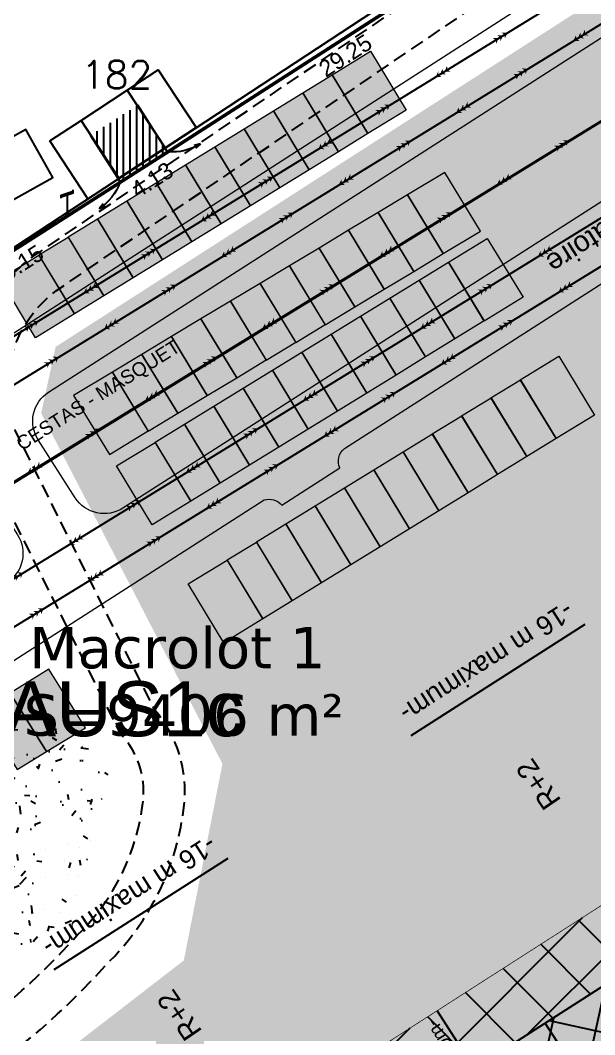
# Model space of a CAD drawing. Header units: metres. Extents: x 394605 to 1395358, y 4171135 to 6406139.
# Drawn here: x 1394463 to 1394504.7, y 4172622.8 to 4172696.5 of the extents above; entities that cross this region are included whole.
import ezdxf
from ezdxf.enums import TextEntityAlignment as Align

# ---------------------------------------------------------------- set-up
doc = ezdxf.new("R2010")
doc.units = ezdxf.units.M
doc.header["$LTSCALE"] = 2
doc.linetypes.add('AXES2', pattern=[1.125, 0.75, -0.125, 0.125, -0.125])
doc.linetypes.add('CACHEX2', pattern=[0.75, 0.5, -0.25])
for name, color, linetype in [('Nouveau_Terrain - Modifié', 7, 'Continuous'), ('P-Assiette', 14, 'Continuous'), ('P-Lot', 250, 'Continuous'), ('P-Recul', 5, 'Continuous'), ('P-surfaces', 19, 'Continuous'), ('T-BATIMENT', 7, 'Continuous'), ('T-BATIMENT-HACHURE', 7, 'Continuous'), ('T-CLOTURES', 7, 'Continuous'), ('T-COTATIONS', 1, 'Continuous'), ('T-EDF', 20, 'Continuous'), ('T-LEGENDE', 7, 'Continuous'), ('T-LIMITES', 1, 'Continuous'), ('T-PLU', 5, 'Continuous'), ('T-SECTION AH', 3, 'Continuous'), ('T-VEGETATION', 108, 'Continuous')]:
    doc.layers.add(name, color=color, linetype=linetype)
doc.layers.add('P-Purge', color=1, linetype='Continuous', transparency=0.5)
doc.styles.add('Arial', font='arial.ttf')
doc.styles.add('Arial 1.0', font='arial.ttf', dxfattribs={"width": 0.99, "height": 0.2})
doc.styles.get("Standard").update_dxf_attribs({"font": 'txt.shx'})
doc.styles.add('Verdana 1.0', font='verdana.ttf', dxfattribs={"width": 0.99, "height": 0.2})
pattern_1 = [(50, (0, 0), (4.554616725, -0.3984771385), [0.47625, -5.23875]), (355, (0, 0), (-0.8810706494, 4.776416072), [0.381, -4.191]), (100.451, (0.3796, -0.033), (3.6735625416, 4.3779171955), [0.40475, -4.45225]), (46.1842, (0, 1.27), (6.776976022, -1.051058198), [0.714375, -7.858125]), (96.6356, (0.565, 1.1824), (5.935105862, 6.185638897), [0.607125, -6.678375]), (351.184, (0, 1.27), (5.935115145, 6.185627947), [0.5715, -6.2865]), (21, (0.635, 0.9525), (3.790371996, -2.556637963), [0.47625, -5.23875]), (326, (0.635, 0.9525), (1.5450507087, 4.604699153), [0.381, -4.191]), (71.4514, (0.951, 0.7394), (5.3354122693, 2.048071443), [0.40475, -4.45225]), (37.5, (0, 0), (0.07721508126, 2.1138759718), [0, -4.1402, 0, -4.2545, 0, -4.206875]), (7.5, (0, 0), (1.6704915628, 2.5045143705), [0, -2.4257, 0, -4.04495, 0, -1.603375]), (327.5, (-1.416, 0), (3.3897648792, -0.1432185998), [0, -1.5875, 0, -4.953, 0, -6.57225]), (317.5, (-2.051, 0), (3.7032295347, 0.6356622758), [0, -2.06375, 0, -3.2893, 0, -4.66725])]

# ---------------------------------------------------------------- blocks, each defined once
blk = doc.blocks.new('e004')
at = {"color": 0}
blk.add_line((0, 1.510991), (0, 0.1), dxfattribs=at)
for points in [[(-0.438601, 1.254946), (-0.438601, 1.36518), (0.438601, 1.656803), (0.438601, 1.767036)], [(-0.438601, 1.144712), (-0.438601, 1.254946), (0.438601, 1.546569), (0.438601, 1.656803)]]:
    blk.add_lwpolyline(points, dxfattribs=at)
blk.add_circle((0, 0), 0.1, dxfattribs=at)
blk = doc.blocks.new('GeoRond')
at = {"const_width": 0.499}
blk.add_lwpolyline([(-0.2505, 0, 1), (0.2505, 0, 1)], format="xyb", close=True, dxfattribs=at)
blk = doc.blocks.new('GeoEdfTT')
for points in [[(-1.125, 0), (-0.375, 0.5), (-0.375, -0.5), (-0.625, 0)], [(-0.375, 0), (0.375, 0.5), (0.375, -0.5), (0.125, 0)], [(0.375, 0), (1.125, 0.5), (1.125, -0.5), (0.875, 0)]]:
    blk.add_solid(points)
blk = doc.blocks.new('Flèche gauche')
at = {"color": 0}
for q in [(0.611, 0.288), (0.617, 0.215)]:
    blk.add_line((0.767, 0.264), q, dxfattribs=at)
blk.add_arc((0.77, -0.993), 1.257, 90.1669, 127.7937, dxfattribs=at)
blk = doc.blocks.new('Flèche droite')
at = {"color": 0}
for q in [(-0.611, 0.288), (-0.617, 0.215)]:
    blk.add_line((-0.767, 0.264), q, dxfattribs=at)
blk.add_arc((-0.77, -0.993), 1.257, 52.2063, 89.8331, dxfattribs=at)
blk = doc.blocks.new('Maillage_231', base_point=(-97.263, 42.212))
at = {"layer": 'Nouveau_Terrain - Modifié', "linetype": 'Continuous', "lineweight": 0, "true_color": 0x9f9f9f}
blk.add_hatch(color=253, dxfattribs=at).paths.add_polyline_path([(-97.263, 42.212), (-100.104, 40.486), (-97.499, 36.203), (-94.668, 37.942)])
at = {"layer": 'Nouveau_Terrain - Modifié', "color": 7, "linetype": 'Continuous', "lineweight": 5, "flags": 128}
blk.add_lwpolyline([(-97.263, 42.212), (-94.668, 37.942), (-97.499, 36.203), (-100.104, 40.486)], close=True, dxfattribs=at)
blk = doc.blocks.new('Maillage_232', base_point=(-95.133, 43.521))
at = {"layer": 'Nouveau_Terrain - Modifié', "linetype": 'Continuous', "lineweight": 0, "true_color": 0x9f9f9f}
blk.add_hatch(color=253, dxfattribs=at).paths.add_polyline_path([(-95.133, 43.521), (-97.271, 42.222), (-94.668, 37.942), (-92.538, 39.251)])
at = {"layer": 'Nouveau_Terrain - Modifié', "color": 7, "linetype": 'Continuous', "lineweight": 5, "flags": 128}
blk.add_lwpolyline([(-95.133, 43.521), (-92.538, 39.251), (-94.668, 37.942), (-97.271, 42.222)], close=True, dxfattribs=at)
blk = doc.blocks.new('Maillage_233', base_point=(-93.003, 44.83))
at = {"layer": 'Nouveau_Terrain - Modifié', "linetype": 'Continuous', "lineweight": 0, "true_color": 0x9f9f9f}
blk.add_hatch(color=253, dxfattribs=at).paths.add_polyline_path([(-93.003, 44.83), (-95.141, 43.531), (-92.538, 39.251), (-90.408, 40.56)])
at = {"layer": 'Nouveau_Terrain - Modifié', "color": 7, "linetype": 'Continuous', "lineweight": 5, "flags": 128}
blk.add_lwpolyline([(-93.003, 44.83), (-90.408, 40.56), (-92.538, 39.251), (-95.141, 43.531)], close=True, dxfattribs=at)
blk = doc.blocks.new('Maillage_234', base_point=(-90.873, 46.139))
at = {"layer": 'Nouveau_Terrain - Modifié', "linetype": 'Continuous', "lineweight": 0, "true_color": 0x9f9f9f}
blk.add_hatch(color=253, dxfattribs=at).paths.add_polyline_path([(-90.873, 46.139), (-93.011, 44.84), (-90.408, 40.56), (-88.278, 41.869)])
at = {"layer": 'Nouveau_Terrain - Modifié', "color": 7, "linetype": 'Continuous', "lineweight": 5, "flags": 128}
blk.add_lwpolyline([(-90.873, 46.139), (-88.278, 41.869), (-90.408, 40.56), (-93.011, 44.84)], close=True, dxfattribs=at)
blk = doc.blocks.new('Maillage_235', base_point=(-88.743, 47.448))
at = {"layer": 'Nouveau_Terrain - Modifié', "linetype": 'Continuous', "lineweight": 0, "true_color": 0x9f9f9f}
blk.add_hatch(color=253, dxfattribs=at).paths.add_polyline_path([(-88.743, 47.448), (-90.881, 46.149), (-88.278, 41.869), (-86.148, 43.178)])
at = {"layer": 'Nouveau_Terrain - Modifié', "color": 7, "linetype": 'Continuous', "lineweight": 5, "flags": 128}
blk.add_lwpolyline([(-88.743, 47.448), (-86.148, 43.178), (-88.278, 41.869), (-90.881, 46.149)], close=True, dxfattribs=at)
blk = doc.blocks.new('Maillage_236', base_point=(-86.613, 48.757))
at = {"layer": 'Nouveau_Terrain - Modifié', "linetype": 'Continuous', "lineweight": 0, "true_color": 0x9f9f9f}
blk.add_hatch(color=253, dxfattribs=at).paths.add_polyline_path([(-86.613, 48.757), (-88.751, 47.457), (-86.148, 43.178), (-84.018, 44.487)])
at = {"layer": 'Nouveau_Terrain - Modifié', "color": 7, "linetype": 'Continuous', "lineweight": 5, "flags": 128}
blk.add_lwpolyline([(-86.613, 48.757), (-84.018, 44.487), (-86.148, 43.178), (-88.751, 47.457)], close=True, dxfattribs=at)
blk = doc.blocks.new('Maillage_237', base_point=(-84.483, 50.065))
at = {"layer": 'Nouveau_Terrain - Modifié', "linetype": 'Continuous', "lineweight": 0, "true_color": 0x9f9f9f}
blk.add_hatch(color=253, dxfattribs=at).paths.add_polyline_path([(-84.483, 50.065), (-86.621, 48.766), (-84.018, 44.487), (-81.888, 45.796)])
at = {"layer": 'Nouveau_Terrain - Modifié', "color": 7, "linetype": 'Continuous', "lineweight": 5, "flags": 128}
blk.add_lwpolyline([(-84.483, 50.065), (-81.888, 45.796), (-84.018, 44.487), (-86.621, 48.766)], close=True, dxfattribs=at)
blk = doc.blocks.new('Maillage_238', base_point=(-82.353, 51.374))
at = {"layer": 'Nouveau_Terrain - Modifié', "linetype": 'Continuous', "lineweight": 0, "true_color": 0x9f9f9f}
blk.add_hatch(color=253, dxfattribs=at).paths.add_polyline_path([(-82.353, 51.374), (-84.491, 50.075), (-81.888, 45.796), (-79.759, 47.105)])
at = {"layer": 'Nouveau_Terrain - Modifié', "color": 7, "linetype": 'Continuous', "lineweight": 5, "flags": 128}
blk.add_lwpolyline([(-82.353, 51.374), (-79.759, 47.105), (-81.888, 45.796), (-84.491, 50.075)], close=True, dxfattribs=at)
blk = doc.blocks.new('Maillage_239', base_point=(-80.223, 52.683))
at = {"layer": 'Nouveau_Terrain - Modifié', "linetype": 'Continuous', "lineweight": 0, "true_color": 0x9f9f9f}
blk.add_hatch(color=253, dxfattribs=at).paths.add_polyline_path([(-80.223, 52.683), (-82.361, 51.384), (-79.759, 47.105), (-77.629, 48.414)])
at = {"layer": 'Nouveau_Terrain - Modifié', "color": 7, "linetype": 'Continuous', "lineweight": 5, "flags": 128}
blk.add_lwpolyline([(-80.223, 52.683), (-77.629, 48.414), (-79.759, 47.105), (-82.361, 51.384)], close=True, dxfattribs=at)
blk = doc.blocks.new('Maillage_240', base_point=(-78.093, 53.992))
at = {"layer": 'Nouveau_Terrain - Modifié', "linetype": 'Continuous', "lineweight": 0, "true_color": 0x9f9f9f}
blk.add_hatch(color=253, dxfattribs=at).paths.add_polyline_path([(-78.093, 53.992), (-80.231, 52.693), (-77.629, 48.414), (-75.499, 49.722)])
at = {"layer": 'Nouveau_Terrain - Modifié', "color": 7, "linetype": 'Continuous', "lineweight": 5, "flags": 128}
blk.add_lwpolyline([(-78.093, 53.992), (-75.499, 49.722), (-77.629, 48.414), (-80.231, 52.693)], close=True, dxfattribs=at)
blk = doc.blocks.new('Maillage_241', base_point=(-75.963, 55.301))
at = {"layer": 'Nouveau_Terrain - Modifié', "linetype": 'Continuous', "lineweight": 0, "true_color": 0x9f9f9f}
blk.add_hatch(color=253, dxfattribs=at).paths.add_polyline_path([(-75.963, 55.301), (-78.101, 54.002), (-75.499, 49.722), (-73.369, 51.031)])
at = {"layer": 'Nouveau_Terrain - Modifié', "color": 7, "linetype": 'Continuous', "lineweight": 5, "flags": 128}
blk.add_lwpolyline([(-75.963, 55.301), (-73.369, 51.031), (-75.499, 49.722), (-78.101, 54.002)], close=True, dxfattribs=at)
blk = doc.blocks.new('Maillage_242', base_point=(-73.171, 57.013))
at = {"layer": 'Nouveau_Terrain - Modifié', "linetype": 'Continuous', "lineweight": 0, "true_color": 0x9f9f9f}
blk.add_hatch(color=253, dxfattribs=at).paths.add_polyline_path([(-73.171, 57.013), (-75.971, 55.311), (-73.369, 51.031), (-70.578, 52.746)])
at = {"layer": 'Nouveau_Terrain - Modifié', "color": 7, "linetype": 'Continuous', "lineweight": 5, "flags": 128}
blk.add_lwpolyline([(-73.171, 57.013), (-70.578, 52.746), (-73.369, 51.031), (-75.971, 55.311)], close=True, dxfattribs=at)
blk = doc.blocks.new('Maillage_243', base_point=(-113.009, 32.535))
at = {"layer": 'Nouveau_Terrain - Modifié', "linetype": 'Continuous', "lineweight": 0, "true_color": 0x9f9f9f}
blk.add_hatch(color=253, dxfattribs=at).paths.add_polyline_path([(-113.009, 32.535), (-110.372, 28.292), (-107.561, 30.019), (-110.205, 34.278)])
at = {"layer": 'Nouveau_Terrain - Modifié', "color": 253, "linetype": 'Continuous', "lineweight": 5, "true_color": 0x9f9f9f, "flags": 128}
blk.add_lwpolyline([(-113.009, 32.535), (-110.372, 28.292), (-107.561, 30.019), (-110.205, 34.278)], close=True, dxfattribs=at)
blk = doc.blocks.new('Maillage_244', base_point=(-115.139, 31.227))
at = {"layer": 'Nouveau_Terrain - Modifié', "linetype": 'Continuous', "lineweight": 0, "true_color": 0x9f9f9f}
blk.add_hatch(color=253, dxfattribs=at).paths.add_polyline_path([(-115.139, 31.227), (-112.502, 26.983), (-110.372, 28.292), (-113.015, 32.547)])
at = {"layer": 'Nouveau_Terrain - Modifié', "color": 253, "linetype": 'Continuous', "lineweight": 5, "true_color": 0x9f9f9f, "flags": 128}
blk.add_lwpolyline([(-115.139, 31.227), (-112.502, 26.983), (-110.372, 28.292), (-113.015, 32.547)], close=True, dxfattribs=at)
blk = doc.blocks.new('Maillage_255', base_point=(-78.369, 65.566))
at = {"layer": 'Nouveau_Terrain - Modifié', "linetype": 'Continuous', "lineweight": 0, "true_color": 0x9f9f9f}
blk.add_hatch(color=253, dxfattribs=at).paths.add_polyline_path([(-78.369, 65.566), (-81.19, 63.851), (-78.588, 59.572), (-75.776, 61.299)])
at = {"layer": 'Nouveau_Terrain - Modifié', "color": 7, "linetype": 'Continuous', "lineweight": 5, "flags": 128}
blk.add_lwpolyline([(-78.369, 65.566), (-75.776, 61.299), (-78.588, 59.572), (-81.19, 63.851)], close=True, dxfattribs=at)
blk = doc.blocks.new('Maillage_256', base_point=(-81.189, 63.851))
at = {"layer": 'Nouveau_Terrain - Modifié', "linetype": 'Continuous', "lineweight": 0, "true_color": 0x9f9f9f}
blk.add_hatch(color=253, dxfattribs=at).paths.add_polyline_path([(-81.189, 63.851), (-83.326, 62.552), (-80.724, 58.273), (-78.594, 59.582)])
at = {"layer": 'Nouveau_Terrain - Modifié', "color": 7, "linetype": 'Continuous', "lineweight": 5, "flags": 128}
blk.add_lwpolyline([(-81.189, 63.851), (-78.594, 59.582), (-80.724, 58.273), (-83.326, 62.552)], close=True, dxfattribs=at)
blk = doc.blocks.new('Maillage_257', base_point=(-83.319, 62.542))
at = {"layer": 'Nouveau_Terrain - Modifié', "linetype": 'Continuous', "lineweight": 0, "true_color": 0x9f9f9f}
blk.add_hatch(color=253, dxfattribs=at).paths.add_polyline_path([(-83.319, 62.542), (-85.456, 61.243), (-82.854, 56.964), (-80.724, 58.273)])
at = {"layer": 'Nouveau_Terrain - Modifié', "color": 7, "linetype": 'Continuous', "lineweight": 5, "flags": 128}
blk.add_lwpolyline([(-83.319, 62.542), (-80.724, 58.273), (-82.854, 56.964), (-85.456, 61.243)], close=True, dxfattribs=at)
blk = doc.blocks.new('Maillage_258', base_point=(-85.449, 61.234))
at = {"layer": 'Nouveau_Terrain - Modifié', "linetype": 'Continuous', "lineweight": 0, "true_color": 0x9f9f9f}
blk.add_hatch(color=253, dxfattribs=at).paths.add_polyline_path([(-85.449, 61.234), (-87.586, 59.934), (-84.984, 55.655), (-82.854, 56.964)])
at = {"layer": 'Nouveau_Terrain - Modifié', "color": 7, "linetype": 'Continuous', "lineweight": 5, "flags": 128}
blk.add_lwpolyline([(-85.449, 61.234), (-82.854, 56.964), (-84.984, 55.655), (-87.586, 59.934)], close=True, dxfattribs=at)
blk = doc.blocks.new('Maillage_259', base_point=(-87.579, 59.925))
at = {"layer": 'Nouveau_Terrain - Modifié', "linetype": 'Continuous', "lineweight": 0, "true_color": 0x9f9f9f}
blk.add_hatch(color=253, dxfattribs=at).paths.add_polyline_path([(-87.579, 59.925), (-89.716, 58.626), (-87.114, 54.346), (-84.984, 55.655)])
at = {"layer": 'Nouveau_Terrain - Modifié', "color": 7, "linetype": 'Continuous', "lineweight": 5, "flags": 128}
blk.add_lwpolyline([(-87.579, 59.925), (-84.984, 55.655), (-87.114, 54.346), (-89.716, 58.626)], close=True, dxfattribs=at)
blk = doc.blocks.new('Maillage_260', base_point=(-89.709, 58.616))
at = {"layer": 'Nouveau_Terrain - Modifié', "linetype": 'Continuous', "lineweight": 0, "true_color": 0x9f9f9f}
blk.add_hatch(color=253, dxfattribs=at).paths.add_polyline_path([(-89.709, 58.616), (-91.846, 57.317), (-89.244, 53.037), (-87.114, 54.346)])
at = {"layer": 'Nouveau_Terrain - Modifié', "color": 7, "linetype": 'Continuous', "lineweight": 5, "flags": 128}
blk.add_lwpolyline([(-89.709, 58.616), (-87.114, 54.346), (-89.244, 53.037), (-91.846, 57.317)], close=True, dxfattribs=at)
blk = doc.blocks.new('Maillage_261', base_point=(-91.839, 57.307))
at = {"layer": 'Nouveau_Terrain - Modifié', "linetype": 'Continuous', "lineweight": 0, "true_color": 0x9f9f9f}
blk.add_hatch(color=253, dxfattribs=at).paths.add_polyline_path([(-91.839, 57.307), (-93.976, 56.008), (-91.374, 51.728), (-89.244, 53.037)])
at = {"layer": 'Nouveau_Terrain - Modifié', "color": 7, "linetype": 'Continuous', "lineweight": 5, "flags": 128}
blk.add_lwpolyline([(-91.839, 57.307), (-89.244, 53.037), (-91.374, 51.728), (-93.976, 56.008)], close=True, dxfattribs=at)
blk = doc.blocks.new('Maillage_262', base_point=(-93.969, 55.998))
at = {"layer": 'Nouveau_Terrain - Modifié', "linetype": 'Continuous', "lineweight": 0, "true_color": 0x9f9f9f}
blk.add_hatch(color=253, dxfattribs=at).paths.add_polyline_path([(-93.969, 55.998), (-96.106, 54.699), (-93.504, 50.419), (-91.374, 51.728)])
at = {"layer": 'Nouveau_Terrain - Modifié', "color": 7, "linetype": 'Continuous', "lineweight": 5, "flags": 128}
blk.add_lwpolyline([(-93.969, 55.998), (-91.374, 51.728), (-93.504, 50.419), (-96.106, 54.699)], close=True, dxfattribs=at)
blk = doc.blocks.new('Maillage_263', base_point=(-96.099, 54.689))
at = {"layer": 'Nouveau_Terrain - Modifié', "linetype": 'Continuous', "lineweight": 0, "true_color": 0x9f9f9f}
blk.add_hatch(color=253, dxfattribs=at).paths.add_polyline_path([(-96.099, 54.689), (-98.236, 53.39), (-95.634, 49.11), (-93.504, 50.419)])
at = {"layer": 'Nouveau_Terrain - Modifié', "color": 7, "linetype": 'Continuous', "lineweight": 5, "flags": 128}
blk.add_lwpolyline([(-96.099, 54.689), (-93.504, 50.419), (-95.634, 49.11), (-98.236, 53.39)], close=True, dxfattribs=at)
blk = doc.blocks.new('Maillage_264', base_point=(-98.229, 53.38))
at = {"layer": 'Nouveau_Terrain - Modifié', "linetype": 'Continuous', "lineweight": 0, "true_color": 0x9f9f9f}
blk.add_hatch(color=253, dxfattribs=at).paths.add_polyline_path([(-98.229, 53.38), (-100.366, 52.081), (-97.764, 47.801), (-95.634, 49.11)])
at = {"layer": 'Nouveau_Terrain - Modifié', "color": 7, "linetype": 'Continuous', "lineweight": 5, "flags": 128}
blk.add_lwpolyline([(-98.229, 53.38), (-95.634, 49.11), (-97.764, 47.801), (-100.366, 52.081)], close=True, dxfattribs=at)
blk = doc.blocks.new('Maillage_265', base_point=(-100.359, 52.071))
at = {"layer": 'Nouveau_Terrain - Modifié', "linetype": 'Continuous', "lineweight": 0, "true_color": 0x9f9f9f}
blk.add_hatch(color=253, dxfattribs=at).paths.add_polyline_path([(-100.359, 52.071), (-102.496, 50.772), (-99.894, 46.492), (-97.764, 47.801)])
at = {"layer": 'Nouveau_Terrain - Modifié', "color": 7, "linetype": 'Continuous', "lineweight": 5, "flags": 128}
blk.add_lwpolyline([(-100.359, 52.071), (-97.764, 47.801), (-99.894, 46.492), (-102.496, 50.772)], close=True, dxfattribs=at)
blk = doc.blocks.new('Maillage_266', base_point=(-102.489, 50.762))
at = {"layer": 'Nouveau_Terrain - Modifié', "linetype": 'Continuous', "lineweight": 0, "true_color": 0x9f9f9f}
blk.add_hatch(color=253, dxfattribs=at).paths.add_polyline_path([(-102.489, 50.762), (-105.31, 49.048), (-102.705, 44.764), (-99.894, 46.492)])
at = {"layer": 'Nouveau_Terrain - Modifié', "color": 7, "linetype": 'Continuous', "lineweight": 5, "flags": 128}
blk.add_lwpolyline([(-102.489, 50.762), (-99.894, 46.492), (-102.705, 44.764), (-105.31, 49.048)], close=True, dxfattribs=at)
blk = doc.blocks.new('Maillage_279', base_point=(-78.872, 66.11))
at = {"layer": 'Nouveau_Terrain - Modifié', "linetype": 'Continuous', "lineweight": 0, "true_color": 0x9f9f9f}
blk.add_hatch(color=253, dxfattribs=at).paths.add_polyline_path([(-78.872, 66.11), (-81.465, 70.377), (-84.168, 68.753), (-81.568, 64.472)])
at = {"layer": 'Nouveau_Terrain - Modifié', "color": 7, "linetype": 'Continuous', "lineweight": 5, "flags": 128}
blk.add_lwpolyline([(-78.872, 66.11), (-81.465, 70.377), (-84.168, 68.753), (-81.568, 64.472)], close=True, dxfattribs=at)
blk = doc.blocks.new('Maillage_280', base_point=(-81.567, 64.473))
at = {"layer": 'Nouveau_Terrain - Modifié', "linetype": 'Continuous', "lineweight": 0, "true_color": 0x9f9f9f}
blk.add_hatch(color=253, dxfattribs=at).paths.add_polyline_path([(-81.567, 64.473), (-84.162, 68.743), (-86.305, 67.455), (-83.704, 63.174)])
at = {"layer": 'Nouveau_Terrain - Modifié', "color": 7, "linetype": 'Continuous', "lineweight": 5, "flags": 128}
blk.add_lwpolyline([(-81.567, 64.473), (-84.162, 68.743), (-86.305, 67.455), (-83.704, 63.174)], close=True, dxfattribs=at)
blk = doc.blocks.new('Maillage_281', base_point=(-83.71, 63.186))
at = {"layer": 'Nouveau_Terrain - Modifié', "linetype": 'Continuous', "lineweight": 0, "true_color": 0x9f9f9f}
blk.add_hatch(color=253, dxfattribs=at).paths.add_polyline_path([(-83.71, 63.186), (-86.305, 67.455), (-88.447, 66.168), (-85.847, 61.887)])
at = {"layer": 'Nouveau_Terrain - Modifié', "color": 7, "linetype": 'Continuous', "lineweight": 5, "flags": 128}
blk.add_lwpolyline([(-83.71, 63.186), (-86.305, 67.455), (-88.447, 66.168), (-85.847, 61.887)], close=True, dxfattribs=at)
blk = doc.blocks.new('Maillage_282', base_point=(-85.853, 61.898))
at = {"layer": 'Nouveau_Terrain - Modifié', "linetype": 'Continuous', "lineweight": 0, "true_color": 0x9f9f9f}
blk.add_hatch(color=253, dxfattribs=at).paths.add_polyline_path([(-85.853, 61.898), (-88.447, 66.168), (-90.59, 64.88), (-87.99, 60.599)])
at = {"layer": 'Nouveau_Terrain - Modifié', "color": 7, "linetype": 'Continuous', "lineweight": 5, "flags": 128}
blk.add_lwpolyline([(-85.853, 61.898), (-88.447, 66.168), (-90.59, 64.88), (-87.99, 60.599)], close=True, dxfattribs=at)
blk = doc.blocks.new('Maillage_283', base_point=(-87.995, 60.61))
at = {"layer": 'Nouveau_Terrain - Modifié', "linetype": 'Continuous', "lineweight": 0, "true_color": 0x9f9f9f}
blk.add_hatch(color=253, dxfattribs=at).paths.add_polyline_path([(-87.995, 60.61), (-90.59, 64.88), (-92.733, 63.592), (-90.133, 59.311)])
at = {"layer": 'Nouveau_Terrain - Modifié', "color": 7, "linetype": 'Continuous', "lineweight": 5, "flags": 128}
blk.add_lwpolyline([(-87.995, 60.61), (-90.59, 64.88), (-92.733, 63.592), (-90.133, 59.311)], close=True, dxfattribs=at)
blk = doc.blocks.new('Maillage_284', base_point=(-90.138, 59.322))
at = {"layer": 'Nouveau_Terrain - Modifié', "linetype": 'Continuous', "lineweight": 0, "true_color": 0x9f9f9f}
blk.add_hatch(color=253, dxfattribs=at).paths.add_polyline_path([(-90.138, 59.322), (-92.733, 63.592), (-94.876, 62.304), (-92.276, 58.023)])
at = {"layer": 'Nouveau_Terrain - Modifié', "color": 7, "linetype": 'Continuous', "lineweight": 5, "flags": 128}
blk.add_lwpolyline([(-90.138, 59.322), (-92.733, 63.592), (-94.876, 62.304), (-92.276, 58.023)], close=True, dxfattribs=at)
blk = doc.blocks.new('Maillage_285', base_point=(-92.281, 58.034))
at = {"layer": 'Nouveau_Terrain - Modifié', "linetype": 'Continuous', "lineweight": 0, "true_color": 0x9f9f9f}
blk.add_hatch(color=253, dxfattribs=at).paths.add_polyline_path([(-92.281, 58.034), (-94.876, 62.304), (-97.019, 61.016), (-94.419, 56.735)])
at = {"layer": 'Nouveau_Terrain - Modifié', "color": 7, "linetype": 'Continuous', "lineweight": 5, "flags": 128}
blk.add_lwpolyline([(-92.281, 58.034), (-94.876, 62.304), (-97.019, 61.016), (-94.419, 56.735)], close=True, dxfattribs=at)
blk = doc.blocks.new('Maillage_286', base_point=(-94.424, 56.747))
at = {"layer": 'Nouveau_Terrain - Modifié', "linetype": 'Continuous', "lineweight": 0, "true_color": 0x9f9f9f}
blk.add_hatch(color=253, dxfattribs=at).paths.add_polyline_path([(-94.424, 56.747), (-97.019, 61.016), (-99.162, 59.729), (-96.561, 55.448)])
at = {"layer": 'Nouveau_Terrain - Modifié', "color": 7, "linetype": 'Continuous', "lineweight": 5, "flags": 128}
blk.add_lwpolyline([(-94.424, 56.747), (-97.019, 61.016), (-99.162, 59.729), (-96.561, 55.448)], close=True, dxfattribs=at)
blk = doc.blocks.new('Maillage_287', base_point=(-96.567, 55.459))
at = {"layer": 'Nouveau_Terrain - Modifié', "linetype": 'Continuous', "lineweight": 0, "true_color": 0x9f9f9f}
blk.add_hatch(color=253, dxfattribs=at).paths.add_polyline_path([(-96.567, 55.459), (-99.162, 59.729), (-101.304, 58.441), (-98.704, 54.16)])
at = {"layer": 'Nouveau_Terrain - Modifié', "color": 7, "linetype": 'Continuous', "lineweight": 5, "flags": 128}
blk.add_lwpolyline([(-96.567, 55.459), (-99.162, 59.729), (-101.304, 58.441), (-98.704, 54.16)], close=True, dxfattribs=at)
blk = doc.blocks.new('Maillage_288', base_point=(-98.71, 54.171))
at = {"layer": 'Nouveau_Terrain - Modifié', "linetype": 'Continuous', "lineweight": 0, "true_color": 0x9f9f9f}
blk.add_hatch(color=253, dxfattribs=at).paths.add_polyline_path([(-98.71, 54.171), (-101.304, 58.441), (-103.447, 57.153), (-100.847, 52.872)])
at = {"layer": 'Nouveau_Terrain - Modifié', "color": 7, "linetype": 'Continuous', "lineweight": 5, "flags": 128}
blk.add_lwpolyline([(-98.71, 54.171), (-101.304, 58.441), (-103.447, 57.153), (-100.847, 52.872)], close=True, dxfattribs=at)
blk = doc.blocks.new('Maillage_289', base_point=(-100.852, 52.883))
at = {"layer": 'Nouveau_Terrain - Modifié', "linetype": 'Continuous', "lineweight": 0, "true_color": 0x9f9f9f}
blk.add_hatch(color=253, dxfattribs=at).paths.add_polyline_path([(-100.852, 52.883), (-103.447, 57.153), (-105.59, 55.865), (-102.99, 51.584)])
at = {"layer": 'Nouveau_Terrain - Modifié', "color": 7, "linetype": 'Continuous', "lineweight": 5, "flags": 128}
blk.add_lwpolyline([(-100.852, 52.883), (-103.447, 57.153), (-105.59, 55.865), (-102.99, 51.584)], close=True, dxfattribs=at)
blk = doc.blocks.new('Maillage_290', base_point=(-102.995, 51.596))
at = {"layer": 'Nouveau_Terrain - Modifié', "linetype": 'Continuous', "lineweight": 0, "true_color": 0x9f9f9f}
blk.add_hatch(color=253, dxfattribs=at).paths.add_polyline_path([(-102.995, 51.596), (-105.59, 55.865), (-108.418, 54.166), (-105.816, 49.881)])
at = {"layer": 'Nouveau_Terrain - Modifié', "color": 7, "linetype": 'Continuous', "lineweight": 5, "flags": 128}
blk.add_lwpolyline([(-102.995, 51.596), (-105.59, 55.865), (-108.418, 54.166), (-105.816, 49.881)], close=True, dxfattribs=at)

msp = doc.modelspace()

# ---------------------------------------------------------------- hatches: boundary and pattern name
at = {"layer": 'P-Recul', "transparency": 33554610}
h = msp.add_hatch(dxfattribs=at)
h.set_pattern_fill('ANSI37', color=1)
h.set_pattern_definition([(167.6855, (1394518.3493, 4172581.1626), (-0.67715, -3.10195), []), (257.6855, (1394518.3493, 4172581.1626), (3.10195, -0.67715), [])])
edge = h.paths.add_edge_path()
edge.add_line((1394424.773, 4172598.18), (1394428.664, 4172591.85))
edge.add_line((1394428.664, 4172591.85), (1394446.841, 4172586.593))
edge.add_arc((1394449.342, 4172595.239), 9, 253.87115, 302.67117)
edge.add_line((1394454.2, 4172587.663), (1394545.266, 4172646.062))
edge.add_arc((1394540.408, 4172653.638), 9, 302.67117, 361.62312)
edge.add_line((1394549.404, 4172653.893), (1394546.31, 4172658.569))
edge.add_line((1394546.31, 4172658.569), (1394542.194, 4172655.971))
edge.add_line((1394542.194, 4172655.971), (1394544.316, 4172652.787))
edge.add_arc((1394540.408, 4172653.638), 4, 302.6712, 347.71942, ccw=False)
edge.add_line((1394542.567, 4172650.271), (1394451.501, 4172591.872))
edge.add_arc((1394449.342, 4172595.239), 4, 253.87115, 302.67117, ccw=False)
edge.add_line((1394448.23, 4172591.396), (1394424.773, 4172598.18))
h = msp.add_hatch(dxfattribs=at)
h.set_pattern_fill('ANSI37', color=5)
edge = h.paths.add_edge_path()
edge.add_line((1394542.194, 4172655.971), (1394544.316, 4172652.787))
edge.add_arc((1394540.408, 4172653.638), 4, 302.67117, 347.71942, ccw=False)
edge.add_line((1394542.567, 4172650.271), (1394451.501, 4172591.872))
edge.add_arc((1394449.342, 4172595.239), 4, 253.87115, 302.67117, ccw=False)
edge.add_line((1394448.23, 4172591.396), (1394424.773, 4172598.18))
edge.add_line((1394424.773, 4172598.18), (1394420.882, 4172604.51))
edge.add_line((1394420.882, 4172604.51), (1394449.184, 4172596.326))
edge.add_line((1394449.184, 4172596.326), (1394542.194, 4172655.971))
at = {"layer": 'T-BATIMENT-HACHURE'}
h = msp.add_hatch(dxfattribs=at)
h.set_pattern_fill('ANSI31', color=256, scale=0.15, angle=45)
h.paths.add_polyline_path([(1394471.507, 4172690.372), (1394468.08, 4172688.184), (1394470.232, 4172684.812), (1394473.66, 4172687.001)])
at = {"layer": 'T-VEGETATION'}
h = msp.add_hatch(dxfattribs=at)
h.set_pattern_fill('AR-CONC', color=84, scale=0.025)
h.set_pattern_definition(pattern_1)
h.paths.add_polyline_path([(1394513.681, 4172703.775), (1394465.545, 4172672.818), (1394464.495, 4172668.008), (1394477.658, 4172642.525), (1394474.854, 4172628.238), (1394454.648, 4172612.617), (1394477.637, 4172559.811), (1394572.802, 4172614.451)])
h = msp.add_hatch(dxfattribs=at)
h.set_pattern_fill('AR-CONC', color=84, scale=0.025)
h.set_pattern_definition(pattern_1)
h.paths.add_polyline_path([(1394447.002, 4172667.519), (1394418.215, 4172655.079), (1394391.283, 4172639.02), (1394414.243, 4172601.662), (1394422.456, 4172604.926), (1394466.696, 4172630.779), (1394469.433, 4172642.161)])

# ---------------------------------------------------------------- linework, layer by layer
at = {"layer": 'Nouveau_Terrain - Modifié', "color": 7, "linetype": 'Continuous', "lineweight": 5, "ltscale": 0.5, "flags": 128}
msp.add_lwpolyline([(1394521.524, 4172696.027, -0.415764), (1394521.094, 4172693.546), (1394470.436, 4172661.106, -0.415882), (1394466.969, 4172661.851), (1394464.277, 4172666.06, -0.414778), (1394465.033, 4172669.517), (1394511.121, 4172699.122), (1394508.419, 4172703.329), (1394460.227, 4172672.373), (1394456.012, 4172669.68), (1394422.296, 4172648.007), (1394425, 4172643.798), (1394456.563, 4172664.085, -0.421294), (1394460.069, 4172663.368), (1394462.776, 4172659.156, -0.414049), (1394462.023, 4172655.702), (1394430.4, 4172635.393), (1394433.023, 4172631.128), (1394480.7, 4172661.702, -0.291149), (1394481.978, 4172661.324), (1394486.186, 4172664.024, -0.338799), (1394486.512, 4172665.429), (1394523.788, 4172689.334, -0.263093), (1394526.163, 4172689.029)], format="xyb", dxfattribs=at)
at = {"layer": 'P-Assiette', "color": 5, "linetype": 'AXES2', "const_width": 0.1, "flags": 128}
msp.add_lwpolyline([(1394250.654, 4172559.258), (1394238.637, 4172577.792), (1394128.405, 4172507.672), (1394147.65, 4172476.793), (1394117.165, 4172457.574), (1394114.068, 4172455.797), (1394097.658, 4172445.551), (1394093.453, 4172442.98), (1394081.175, 4172435.544), (1394062.517, 4172466.292), (1393968.963, 4172405.09), (1393996.164, 4172363.787, 0.245115), (1394041.343, 4172339.839), (1394055.952, 4172341.734), (1394080.92, 4172357.241), (1394099.105, 4172392.611), (1394105.606, 4172404.63), (1394119.773, 4172401.776), (1394107.167, 4172345.152), (1394103.626, 4172329.247), (1394312.242, 4172367.689), (1394314.315, 4172368.062), (1394442.293, 4172391.234), (1394437.662, 4172428.198), (1394453.343, 4172446.106), (1394491.37, 4172404.047), (1394502.24, 4172424.82), (1394517.362, 4172452.739), (1394532.999, 4172481.931), (1394503.977, 4172522.856), (1394480.128, 4172556.744), (1394522.731, 4172583.691), (1394527.85, 4172586.6), (1394576.299, 4172613.245), (1394514.555, 4172706.562), (1394498.29, 4172702.817), (1394473.698, 4172686.986), (1394470.221, 4172684.765), (1394454.085, 4172674.459), (1394450.418, 4172672.06), (1394436.655, 4172694.371), (1394419.88, 4172688.59), (1394411.32, 4172686.32), (1394406.84, 4172688.802), (1394405.474, 4172690.994), (1394390.442, 4172681.436), (1394376.878, 4172702.497), (1394377.092, 4172702.634), (1394376.659, 4172703.314), (1394377.025, 4172704.032), (1394376.89, 4172704.1), (1394384.921, 4172720.034), (1394382.541, 4172721.2, -0.07602), (1394380.919, 4172716.684), (1394378.024, 4172710.916), (1394377.679, 4172711.089, 0.356804), (1394375.356, 4172710.047), (1394374.864, 4172709.078, -0.132894), (1394372.195, 4172706.093), (1394367.47, 4172703.075), (1394370.404, 4172698.363), (1394373.557, 4172700.376), (1394386.599, 4172679.56), (1394379.293, 4172675.117), (1394382.368, 4172670.278), (1394379.08, 4172666.89), (1394371.098, 4172655.396), (1394387.253, 4172629.636), (1394407.668, 4172597.092), (1394370.46, 4172572.154), (1394344.014, 4172618.613), (1394319.658, 4172603.142), (1394312.898, 4172598.837), (1394282.158, 4172579.428), (1394265.736, 4172568.999), (1394261.503, 4172566.294), (1394250.66, 4172559.25)], format="xyb", dxfattribs=at)
at = {"layer": 'P-Assiette', "linetype": 'AXES2', "flags": 128}
msp.add_lwpolyline([(1394250.654, 4172559.258, 0.25, 0.25, 0), (1394238.637, 4172577.792, 0.25, 0.25, 0), (1394128.405, 4172507.672, 0.25, 0.25, 0), (1394147.65, 4172476.793, 0.25, 0.25, 0), (1394117.165, 4172457.574, 0.25, 0.25, 0), (1394114.068, 4172455.797, 0.25, 0.25, 0), (1394097.658, 4172445.551, 0.25, 0.25, 0), (1394093.453, 4172442.98, 0.25, 0.25, 0), (1394081.175, 4172435.544, 0.25, 0.25, 0), (1394062.517, 4172466.292, 0.25, 0.25, 0), (1393968.963, 4172405.09, 0.25, 0.25, 0), (1393996.164, 4172363.787, 0.25, 0.25, 0.245115), (1394041.343, 4172339.839, 0.25, 0.25, 0), (1394055.952, 4172341.734, 0.25, 0.25, 0), (1394080.92, 4172357.241, 0.25, 0.25, 0), (1394099.105, 4172392.611, 0.25, 0.25, 0), (1394105.606, 4172404.63, 0.25, 0.25, 0), (1394119.773, 4172401.776, 0.25, 0.25, 0), (1394107.167, 4172345.152, 0.25, 0.25, 0), (1394103.626, 4172329.247, 0.25, 0.25, 0), (1394312.242, 4172367.689, 0.25, 0.25, 0), (1394314.315, 4172368.062, 0.25, 0.25, 0), (1394442.293, 4172391.234, 0.25, 0.25, 0), (1394437.662, 4172428.198, 0.25, 0.25, 0), (1394453.343, 4172446.106, 0.25, 0.25, 0), (1394491.37, 4172404.047, 0.25, 0.25, 0), (1394502.24, 4172424.82, 0.25, 0.25, 0), (1394517.362, 4172452.739, 0.25, 0.25, 0), (1394532.999, 4172481.931, 0.25, 0.25, 0), (1394503.977, 4172522.856, 0.25, 0.25, 0), (1394480.128, 4172556.744, 0.25, 0.25, 0), (1394522.731, 4172583.691, 0.25, 0.25, 0), (1394527.85, 4172586.6, 0.25, 0.25, 0), (1394576.299, 4172613.245, 0.25, 0.25, 0), (1394514.555, 4172706.562, 0.25, 0.25, 0), (1394498.29, 4172702.817, 0.25, 0.25, 0), (1394473.698, 4172686.986, 0.25, 0.25, 0), (1394470.221, 4172684.765, 0.25, 0.25, 0), (1394454.085, 4172674.459, 0.25, 0.25, 0), (1394450.418, 4172672.06, 0.25, 0.25, 0), (1394437.35, 4172693.232, 0.25, 0.25, 0), (1394376.656, 4172656.711, 0.25, 0.25, 0), (1394371.532, 4172654.691, 0.25, 0.25, 0), (1394387.253, 4172629.636, 0.25, 0.25, 0), (1394407.668, 4172597.092, 0.25, 0.25, 0), (1394370.46, 4172572.154, 0.25, 0.25, 0), (1394344.014, 4172618.613, 0.25, 0.25, 0), (1394319.658, 4172603.142, 0.25, 0.25, 0), (1394312.898, 4172598.837, 0.25, 0.25, 0), (1394282.158, 4172579.428, 0.25, 0.25, 0), (1394265.736, 4172568.999, 0.25, 0.25, 0), (1394261.503, 4172566.294, 0.25, 0.25, 0), (1394250.66, 4172559.25, 0, 0, 0)], format="xyseb", dxfattribs=at)
at = {"layer": 'P-Lot', "color": 1, "const_width": 0.1, "flags": 128}
msp.add_lwpolyline([(1394425.535, 4172592.731), (1394446.841, 4172586.593, 0.216208), (1394454.2, 4172587.663), (1394545.266, 4172646.062, 0.263054), (1394549.404, 4172653.893), (1394514.555, 4172706.562), (1394498.29, 4172702.817), (1394473.72, 4172686.952), (1394470.221, 4172684.765), (1394454.085, 4172674.459), (1394450.412, 4172672.07), (1394410.11, 4172646.927), (1394419.503, 4172632.354), (1394415.653, 4172594.244, -0.066035), (1394425.535, 4172592.755)], format="xyb", dxfattribs=at)
at = {"layer": 'P-Recul', "color": 5}
for p, q in [((1394491.369, 4172644.577), (1394503.995, 4172652.675)), ((1394465.437, 4172627.582), (1394478.064, 4172635.679)), ((1394525.778, 4172585.434), (1394501.106, 4172623.682))]:
    msp.add_line(p, q, dxfattribs=at)
at = {"layer": 'P-Recul'}
msp.add_line((1394493.252, 4172624.586), (1394495.951, 4172620.377), dxfattribs=at)
at = {"layer": 'P-Recul', "color": 1, "flags": 128}
msp.add_lwpolyline([(1394424.773, 4172598.18), (1394428.664, 4172591.85), (1394446.841, 4172586.593, 0.216208), (1394454.2, 4172587.663), (1394545.266, 4172646.062, 0.263054), (1394549.404, 4172653.893), (1394546.31, 4172658.569), (1394542.194, 4172655.971), (1394544.316, 4172652.787, -0.199131), (1394542.567, 4172650.271), (1394451.501, 4172591.872, -0.216208), (1394448.23, 4172591.396)], format="xyb", close=True, dxfattribs=at)
at = {"layer": 'P-Recul', "const_width": 0.05, "flags": 128}
msp.add_lwpolyline([(1394542.194, 4172655.971), (1394544.316, 4172652.787, -0.199131), (1394542.567, 4172650.271), (1394451.501, 4172591.872, -0.216208), (1394448.23, 4172591.396), (1394424.773, 4172598.18), (1394420.882, 4172604.51), (1394449.184, 4172596.326)], format="xyb", close=True, dxfattribs=at)
at = {"layer": 'T-BATIMENT', "linetype": 'Continuous', "flags": 128}
for points in [[(1394473.66, 4172687.001), (1394471.507, 4172690.372)], [(1394468.08, 4172688.184), (1394470.232, 4172684.812)], [(1394470.232, 4172684.812), (1394473.66, 4172687.001)]]:
    msp.add_lwpolyline(points, dxfattribs=at)
at = {"layer": 'T-CLOTURES', "flags": 128}
for points in [[(1394473.693, 4172686.994), (1394498.039, 4172702.681)], [(1394454.986, 4172674.99), (1394470.215, 4172684.774)]]:
    msp.add_lwpolyline(points, dxfattribs=at)
at = {"layer": 'T-EDF', "flags": 128}
for points in [[(1393894.107, 4172317.148), (1393903.026, 4172322.232), (1393906.915, 4172324.154), (1394252.997, 4172544.815), (1394549.838, 4172727.284)], [(1393895.592, 4172314.542), (1393904.434, 4172319.582), (1393908.39, 4172321.536), (1394254.589, 4172542.273), (1394551.409, 4172724.728)], [(1393898.563, 4172309.329), (1393907.251, 4172314.281), (1393911.341, 4172316.302), (1394257.773, 4172537.187), (1394554.551, 4172719.617)], [(1393901.535, 4172304.116), (1393910.068, 4172308.981), (1393914.291, 4172311.067), (1394260.958, 4172532.101), (1394557.693, 4172714.505)], [(1393903.02, 4172301.51), (1393911.477, 4172306.33), (1393915.766, 4172308.45), (1394262.55, 4172529.558), (1394559.264, 4172711.949)]]:
    msp.add_lwpolyline(points, dxfattribs=at)
at = {"layer": 'T-LEGENDE', "linetype": 'CACHEX2', "flags": 128}
for points in [[(1394375.105, 4172664.512), (1394383.407, 4172645.781), (1394390.512, 4172631.57), (1394400.457, 4172614.764), (1394407.579, 4172604.357, 0.386026), (1394422.887, 4172601.833, -0.095142), (1394446.202, 4172615.812, 0.0623), (1394457.393, 4172621.565, 0.059665), (1394467.095, 4172630.047, 0.175265), (1394471.901, 4172639.868, 0.221396), (1394470.257, 4172644.706), (1394459.518, 4172666.219, -0.317081), (1394463.857, 4172679.354), (1394497.976, 4172702.552), (1394500.061, 4172706.301)], [(1394375.105, 4172664.512), (1394383.407, 4172645.781), (1394390.512, 4172631.57), (1394400.457, 4172614.764), (1394407.579, 4172604.357, 0.386026), (1394422.887, 4172601.833, -0.095142), (1394446.202, 4172615.812, 0.0623), (1394457.393, 4172621.565, 0.059665), (1394467.095, 4172630.047, 0.175265), (1394471.901, 4172639.868, 0.221396), (1394470.257, 4172644.706), (1394459.518, 4172666.219, -0.317081), (1394463.857, 4172679.354), (1394497.976, 4172702.552), (1394500.061, 4172706.301)], [(1394450.223, 4172614.19, 0.047252), (1394459.085, 4172619.087, 0.059224), (1394469.257, 4172627.965, 0.173826), (1394474.884, 4172639.545, 0.206993), (1394472.759, 4172646.411), (1394462.323, 4172667.317, -0.308212), (1394465.597, 4172676.909), (1394500.251, 4172700.472), (1394502.682, 4172704.843)]]:
    msp.add_lwpolyline(points, format="xyb", dxfattribs=at)
at = {"layer": 'T-LIMITES', "const_width": 0.05, "flags": 128}
for points in [[(1394576.294, 4172613.253), (1394514.55, 4172706.57), (1394514.55, 4172706.57), (1394498.285, 4172702.825), (1394473.693, 4172686.994), (1394470.215, 4172684.774), (1394454.08, 4172674.467), (1394450.413, 4172672.068), (1394436.655, 4172694.371), (1394419.88, 4172688.59), (1394402.76, 4172684.05), (1394396.92, 4172681.12), (1394390.66, 4172677.44), (1394384.69, 4172672.67), (1394379.08, 4172666.89), (1394370.984, 4172655.578), (1394387.247, 4172629.644), (1394407.663, 4172597.1)], [(1394576.294, 4172613.253), (1394514.55, 4172706.57), (1394498.285, 4172702.825), (1394473.693, 4172686.994), (1394470.215, 4172684.774), (1394454.08, 4172674.467), (1394450.413, 4172672.068), (1394436.655, 4172694.371), (1394419.88, 4172688.59), (1394402.76, 4172684.05), (1394396.92, 4172681.12), (1394390.66, 4172677.44), (1394384.69, 4172672.67), (1394379.08, 4172666.89), (1394370.984, 4172655.578), (1394387.247, 4172629.644), (1394407.663, 4172597.1)]]:
    msp.add_lwpolyline(points, dxfattribs=at)
at = {"layer": 'T-SECTION AH', "color": 45, "flags": 128}
for points in [[(1394262.65, 4172539.93), (1394546.66, 4172714.74)], [(1394407.46, 4172594.83), (1394370.26, 4172654.19), (1394379.08, 4172666.89), (1394384.69, 4172672.67), (1394390.66, 4172677.44), (1394396.92, 4172681.12), (1394402.76, 4172684.05), (1394408.99, 4172685.72), (1394419.88, 4172688.59), (1394436.45, 4172694.21), (1394450.4, 4172672.1), (1394497.62, 4172703.12), (1394514.51, 4172706.63), (1394568.25, 4172625.06), (1394576.14, 4172613.1)]]:
    msp.add_lwpolyline(points, dxfattribs=at)
for points in [[(1394497.62, 4172703.12), (1394450.4, 4172672.1), (1394436.45, 4172694.21), (1394456.22, 4172701.17), (1394493.24, 4172709.68), (1394497.62, 4172703.12)], [(1394470.74, 4172691.47), (1394473, 4172692.96), (1394475.76, 4172688.76), (1394473.5, 4172687.27), (1394470.74, 4172691.47)], [(1394467.39, 4172689.27), (1394470.74, 4172691.47), (1394473.5, 4172687.27), (1394470.14, 4172685.07), (1394467.39, 4172689.27)], [(1394465.12, 4172687.78), (1394467.39, 4172689.27), (1394470.14, 4172685.07), (1394467.88, 4172683.58), (1394465.12, 4172687.78)], [(1394456.4, 4172684.71), (1394458.35, 4172681.22), (1394465.33, 4172685.13), (1394463.38, 4172688.62), (1394456.4, 4172684.71)]]:
    msp.add_lwpolyline(points, close=True, dxfattribs=at)

# ---------------------------------------------------------------- block references
at = {"layer": 'P-Purge', "color": 7, "lineweight": 5}
for name, p in [('Maillage_242', (1394488.416, 4172694.293)), ('Maillage_241', (1394485.624, 4172692.581)), ('Maillage_240', (1394483.494, 4172691.272)), ('Maillage_239', (1394481.364, 4172689.963)), ('Maillage_238', (1394479.234, 4172688.654)), ('Maillage_237', (1394477.104, 4172687.345)), ('Maillage_236', (1394474.974, 4172686.037)), ('Maillage_279', (1394496.391, 4172681.23)), ('Maillage_235', (1394472.844, 4172684.728)), ('Maillage_280', (1394493.696, 4172679.593)), ('Maillage_234', (1394470.714, 4172683.419)), ('Maillage_233', (1394468.584, 4172682.11)), ('Maillage_281', (1394491.553, 4172678.306)), ('Maillage_232', (1394466.454, 4172680.801)), ('Maillage_282', (1394489.41, 4172677.018)), ('Maillage_255', (1394496.894, 4172680.686)), ('Maillage_283', (1394487.268, 4172675.73)), ('Maillage_231', (1394464.324, 4172679.492)), ('Maillage_284', (1394485.125, 4172674.442)), ('Maillage_256', (1394494.074, 4172678.971)), ('Maillage_257', (1394491.944, 4172677.662)), ('Maillage_285', (1394482.982, 4172673.154)), ('Maillage_258', (1394489.814, 4172676.354)), ('Maillage_286', (1394480.839, 4172671.867)), ('Maillage_287', (1394478.696, 4172670.579)), ('Maillage_259', (1394487.684, 4172675.045)), ('Maillage_288', (1394476.553, 4172669.291)), ('Maillage_260', (1394485.554, 4172673.736)), ('Maillage_289', (1394474.411, 4172668.003)), ('Maillage_261', (1394483.424, 4172672.427)), ('Maillage_242', (1394502.092, 4172672.133)), ('Maillage_290', (1394472.268, 4172666.716)), ('Maillage_262', (1394481.294, 4172671.118)), ('Maillage_241', (1394499.299, 4172670.421)), ('Maillage_263', (1394479.164, 4172669.809)), ('Maillage_240', (1394497.17, 4172669.112)), ('Maillage_264', (1394477.034, 4172668.5)), ('Maillage_239', (1394495.04, 4172667.803)), ('Maillage_265', (1394474.904, 4172667.191)), ('Maillage_266', (1394472.774, 4172665.882)), ('Maillage_238', (1394492.91, 4172666.494)), ('Maillage_237', (1394490.78, 4172665.185)), ('Maillage_236', (1394488.65, 4172663.877)), ('Maillage_235', (1394486.52, 4172662.568)), ('Maillage_234', (1394484.39, 4172661.259)), ('Maillage_233', (1394482.26, 4172659.95)), ('Maillage_243', (1394462.254, 4172647.656))]:
    msp.add_blockref(name, p, dxfattribs=at)
at = {"layer": 'P-Purge', "color": 253, "lineweight": 5, "true_color": 0x9f9f9f}
for name, p in [('Maillage_232', (1394480.13, 4172658.641)), ('Maillage_231', (1394478, 4172657.332)), ('Maillage_244', (1394460.124, 4172646.347))]:
    msp.add_blockref(name, p, dxfattribs=at)
at = {"layer": 'T-CLOTURES'}
for p, xscale, yscale, zscale, rotation in [((1394487.143, 4172695.66), 0.2, 0.2, 0.2, 32.79577813991938), ((1394485.462, 4172694.577), 0.2, 0.2, 0.2, 32.79577813991938), ((1394483.78, 4172693.494), 0.2, 0.2, 0.2, 32.79577813991938), ((1394482.099, 4172692.411), 0.2, 0.2, 0.2, 32.79577813991938), ((1394480.418, 4172691.327), 0.2, 0.2, 0.2, 32.79577813991938), ((1394478.737, 4172690.244), 0.2, 0.2, 0.2, 32.79577813991938), ((1394477.056, 4172689.161), 0.2, 0.2, 0.2, 32.79577813991938), ((1394477.056, 4172689.161), 0.1, 0.1, 0.1, 32.79577813991938), ((1394475.374, 4172688.077), 0.2, 0.2, 0.2, 32.79577813991938), ((1394475.374, 4172688.077), 0.1, 0.1, 0.1, 32.79577813991938), ((1394473.693, 4172686.994), 0.2, 0.2, 0.2, 32.79577813991938), ((1394470.13, 4172684.719), 0.2, 0.2, 0.2, 32.71707034092436), ((1394468.448, 4172683.638), 0.2, 0.2, 0.2, 32.71707034092436), ((1394466.765, 4172682.557), 0.2, 0.2, 0.2, 32.71707034092436), ((1394465.082, 4172681.476), 0.2, 0.2, 0.2, 32.71707034092436), ((1394463.399, 4172680.395), 0.2, 0.2, 0.2, 32.71707034092436)]:
    msp.add_blockref('GeoRond', p, dxfattribs=dict(at, xscale=xscale, yscale=yscale, zscale=zscale, rotation=rotation))
at = {"layer": 'T-COTATIONS', "xscale": 3, "yscale": -3, "zscale": 3}
for name, p, rotation in [('Flèche gauche', (1394473.693, 4172686.994), 32.77217300100993), ('Flèche droite', (1394470.215, 4172684.774), 32.56937118809881)]:
    msp.add_blockref(name, p, dxfattribs=dict(at, rotation=rotation))
at = {"layer": 'T-EDF', "xscale": 0.5, "yscale": 0.5, "zscale": 0.5}
for p, rotation in [((1394497.882, 4172695.347), 211.5790817113776), ((1394503.628, 4172695.357), 31.57908171137078), ((1394493.623, 4172692.728), 31.57908171137765), ((1394499.369, 4172692.739), 211.5790817113707), ((1394489.363, 4172690.11), 211.5790817113776), ((1394495.109, 4172690.12), 31.57908171137078), ((1394485.104, 4172687.491), 31.57908171137765), ((1394490.849, 4172687.502), 211.5790817113707), ((1394502.341, 4172687.523), 211.5790817114223), ((1394480.844, 4172684.873), 211.5790817113776), ((1394486.59, 4172684.884), 31.57908171137078), ((1394498.081, 4172684.904), 31.57908171142229), ((1394493.822, 4172682.286), 211.5790817114223), ((1394476.584, 4172682.255), 31.57908171137765), ((1394482.33, 4172682.265), 211.5790817113707), ((1394472.325, 4172679.636), 211.5790817113776), ((1394478.071, 4172679.647), 31.57908171137078), ((1394489.562, 4172679.668), 31.57908171142229), ((1394501.054, 4172679.689), 31.57908171147381), ((1394468.065, 4172677.018), 31.57908171137765), ((1394473.811, 4172677.028), 211.5790817113707), ((1394485.303, 4172677.049), 211.5790817114223), ((1394496.794, 4172677.07), 211.5790817114738), ((1394502.54, 4172677.081), 31.57908171146695), ((1394463.806, 4172674.4), 211.5790817113776), ((1394469.551, 4172674.41), 31.57908171137078), ((1394481.043, 4172674.431), 31.57908171142229), ((1394492.535, 4172674.452), 31.57908171147381), ((1394498.28, 4172674.462), 211.579081711467), ((1394465.292, 4172671.792), 211.5790817113707), ((1394476.783, 4172671.813), 211.5790817114223), ((1394488.275, 4172671.834), 211.5790817114738), ((1394494.021, 4172671.844), 31.57908171146695), ((1394472.524, 4172669.194), 31.57908171142229), ((1394484.015, 4172669.215), 31.57908171147381), ((1394489.761, 4172669.226), 211.579081711467), ((1394468.264, 4172666.576), 211.5790817114223), ((1394479.756, 4172666.597), 211.5790817114738), ((1394485.502, 4172666.607), 31.57908171146695), ((1394464.005, 4172663.957), 31.57908171142229), ((1394475.496, 4172663.978), 31.57908171147381), ((1394481.242, 4172663.989), 211.579081711467), ((1394471.237, 4172661.36), 211.5790817114738), ((1394476.982, 4172661.37), 31.57908171146695), ((1394466.977, 4172658.742), 31.57908171147381), ((1394472.723, 4172658.752), 211.579081711467), ((1394462.717, 4172656.123), 211.5790817114738), ((1394468.463, 4172656.134), 31.57908171146695), ((1394464.204, 4172653.515), 211.579081711467)]:
    msp.add_blockref('GeoEdfTT', p, dxfattribs=dict(at, rotation=rotation))
at = {"layer": 'T-EDF'}
msp.add_blockref('e004', (1394466.385, 4172682.467), dxfattribs=at)

# ---------------------------------------------------------------- texts
at = {"layer": 'P-Recul', "color": 5, "style": 'Arial 1.0', "width": 0.99}
for s, height, rotation, p in [('Accés Parking obligatoire', 1.5, 212.34801, (1394511.694, 4172684.284)), ('-16 m maximum-', 1.4, 212.67117, (1394497.25, 4172649.3)), ('R+2', 1.5, 124.4345, (1394499.975, 4172640.605)), ('-16 m maximum-', 1.4, 212.67117, (1394471.319, 4172632.304)), ('R+2', 1.5, 124.4345, (1394473.903, 4172623.829))]:
    msp.add_text(s, height=height, rotation=rotation, dxfattribs=at).set_placement(p, align=Align.TOP_CENTER)
at = {"layer": 'P-Recul', "style": 'Arial 1.0', "width": 0.99}
msp.add_text('-5.0m-', height=1, rotation=122.67117, dxfattribs=at).set_placement((1394493.36, 4172621.897), align=Align.TOP_CENTER)
at = {"layer": 'P-surfaces', "style": 'Verdana 1.0', "width": 0.99}
for s, p in [('Macrolot 1', (1394474.392, 4172650.965)), ('S=9406 m²', (1394474.841, 4172646.068))]:
    msp.add_text(s, height=3, dxfattribs=at).set_placement(p, align=Align.MIDDLE_CENTER)
at = {"layer": 'T-COTATIONS', "style": 'Arial 1.0', "width": 0.99}
for s, rotation, p in [('29.25', 32.77217, (1394486.26, 4172694.489)), ('4.13', 32.55754, (1394472.223, 4172685.462)), ('19.15', 32.56937, (1394462.417, 4172679.199))]:
    msp.add_text(s, height=1.2, rotation=rotation, dxfattribs=at).set_placement(p, align=Align.TOP_CENTER)
at = {"layer": 'T-EDF', "ltscale": 2, "insert": (1394455.322, 4172661.53), "char_height": 1, "attachment_point": 1, "rotation": 32.22513}
msp.add_mtext_dynamic_manual_height_columns('{\\fArial|b0|i0|c0|p34;Ligne 225 kV CESTAS - MASQUET}', width=49.8056, gutter_width=1.5, heights=[3.192], dxfattribs=at)
at = {"layer": 'T-PLU', "style": 'Arial'}
msp.add_text('Zone AUS1c', height=4, dxfattribs=at).set_placement((1394447.567, 4172644.525))
at = {"layer": 'T-SECTION AH', "color": 45}
msp.add_text('182', height=2, dxfattribs=at).set_placement((1394467.41, 4172691.59))

doc.saveas('drawing.dxf')
